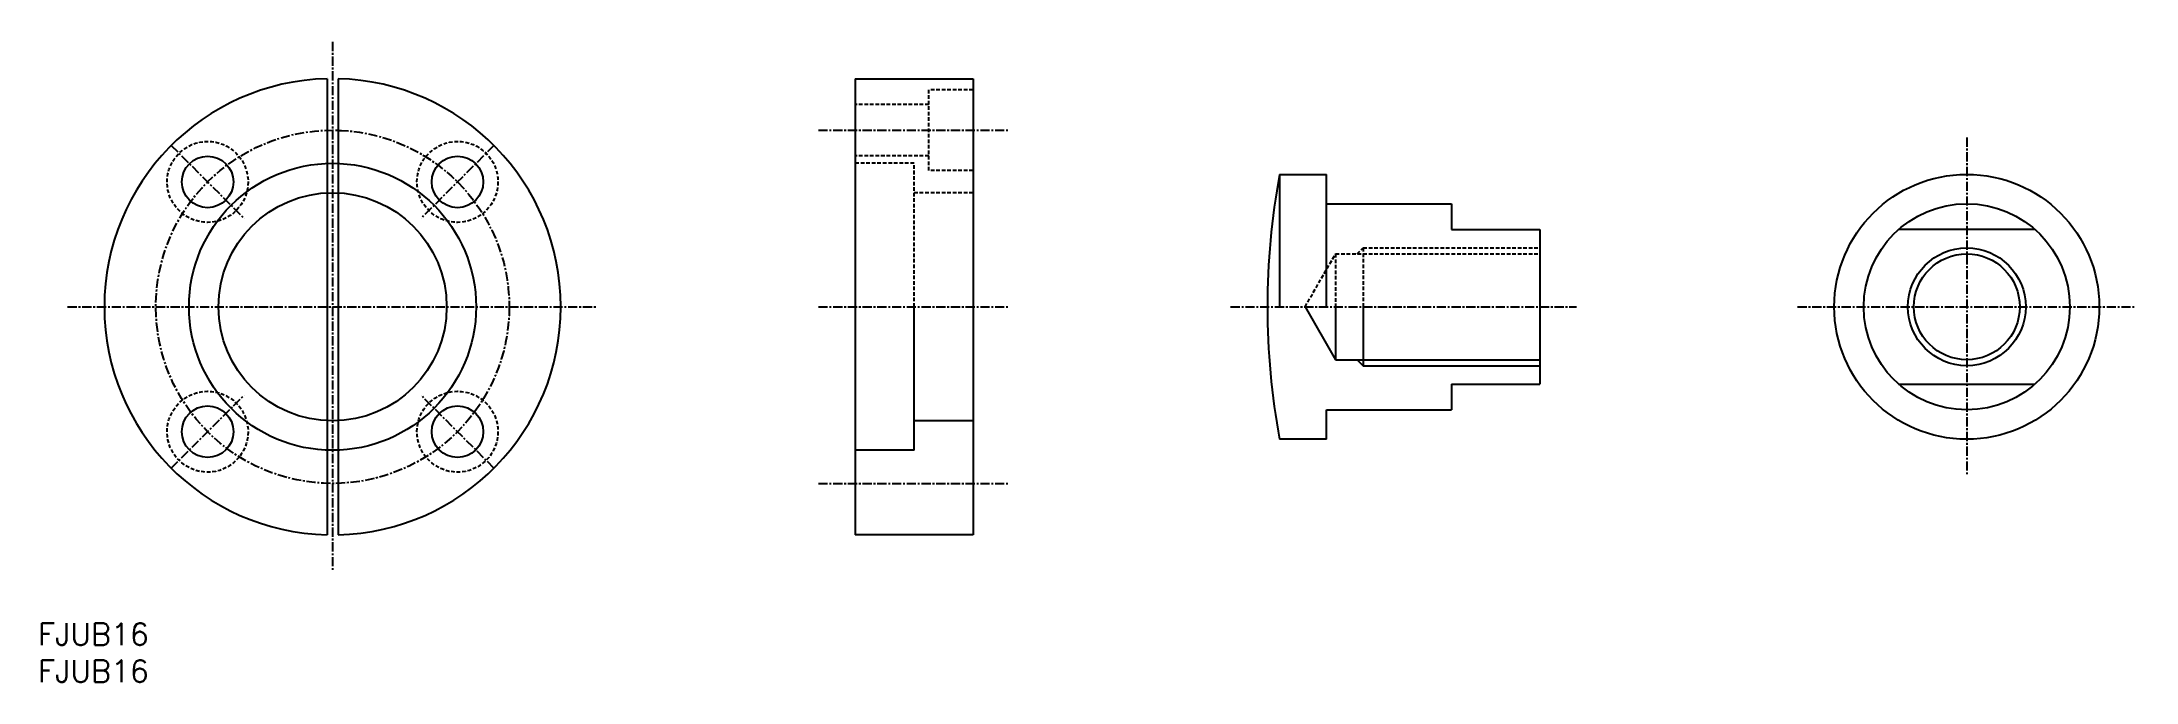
# Model space of a CAD drawing. Extents: x 1 to 285, y 0 to 87.
import ezdxf

# ---------------------------------------------------------------- set-up
doc = ezdxf.new("R2010")
doc.units = 0
doc.linetypes.add('CENTER', pattern=[2, 1.25, -0.25, 0.25, -0.25])
doc.linetypes.add('DASHED', pattern=[0.75, 0.5, -0.25])
doc.layers.get('0').update_dxf_attribs({"linetype": 'CONTINUOUS'})
doc.layers.add('CENTER', color=1, linetype='CENTER')
doc.styles.get("Standard").update_dxf_attribs({"font": 'txt.shx'})

# ---------------------------------------------------------------- blocks, each defined once
blk = doc.blocks.new('*U18')
at = {"color": 7, "linetype": 'CONTINUOUS'}
blk.add_text('FJUB16', height=3, dxfattribs=at).set_placement((0, 0))
blk = doc.blocks.new('*U19')
at = {"color": 7, "linetype": 'CONTINUOUS'}
blk.add_text('FJUB16', height=3, dxfattribs=at).set_placement((0, 5))

msp = doc.modelspace()

# ---------------------------------------------------------------- linework, layer by layer
at = {"color": 7, "linetype": 'CONTINUOUS'}
for p, q in [((39.25, 81.99), (39.25, 20.01)), ((40.75, 81.99), (40.75, 20.01)), ((111, 82), (111, 20)), ((111, 82), (127, 82)), ((127, 82), (127, 20)), ((168.63, 69), (175, 69)), ((168.63, 69), (168.63, 51)), ((175, 51), (175, 69)), ((175, 65), (192, 65)), ((192, 65), (192, 61.5)), ((192, 61.5), (204, 61.5)), ((204, 61.5), (204, 40.5)), ((271.26, 61.5), (252.74, 61.5)), ((119, 31.5), (119, 51)), ((172.1, 51), (176.25, 43.81)), ((176.25, 51), (176.25, 43.81)), ((180, 51), (180, 43)), ((176.25, 43.81), (204, 43.81)), ((192, 40.5), (204, 40.5)), ((192, 40.5), (192, 37)), ((252.74, 40.5), (271.26, 40.5)), ((175, 37), (192, 37)), ((175, 33), (175, 37)), ((127, 35.5), (119, 35.5)), ((119, 31.5), (111, 31.5)), ((175, 33), (168.63, 33)), ((127, 20), (111, 20))]:
    msp.add_line(p, q, dxfattribs=at)
at = {"color": 3, "linetype": 'DASHED'}
for p, q in [((127, 80.5), (121, 80.5)), ((121, 69.5), (121, 80.5)), ((121, 78.5), (111, 78.5)), ((121, 71.5), (111, 71.5)), ((119, 70.5), (111, 70.5)), ((119, 51), (119, 70.5)), ((127, 69.5), (121, 69.5)), ((127, 66.5), (119, 66.5)), ((172.1, 51), (176.25, 58.19)), ((176.25, 58.19), (176.25, 51)), ((176.25, 58.19), (204, 58.19)), ((179.19, 58.19), (180, 59)), ((180, 59), (180, 51)), ((180, 59), (204, 59))]:
    msp.add_line(p, q, dxfattribs=at)
at = {"color": 3, "linetype": 'CONTINUOUS'}
for p, q in [((179.19, 43.81), (180, 43)), ((180, 43), (204, 43))]:
    msp.add_line(p, q, dxfattribs=at)
at = {"color": 3, "linetype": 'DASHED'}
for centre in [(23.03, 67.97), (56.97, 67.97), (23.03, 34.03), (56.97, 34.03)]:
    msp.add_circle(centre, 5.5, dxfattribs=at)
at = {"color": 7, "linetype": 'CONTINUOUS'}
for centre, radius in [((23.03, 67.97), 3.5), ((56.97, 67.97), 3.5), ((40, 51), 19.5), ((262, 51), 18), ((40, 51), 15.5), ((262, 51), 14), ((262, 51), 7.19), ((23.03, 34.03), 3.5), ((56.97, 34.03), 3.5)]:
    msp.add_circle(centre, radius, dxfattribs=at)
at = {"color": 3, "linetype": 'CONTINUOUS'}
msp.add_circle((262, 51), 8, dxfattribs=at)
at = {"color": 7, "linetype": 'CONTINUOUS'}
for centre, radius, start, end in [((40, 51), 31, 91.3863, 268.6137), ((40, 51), 31, 271.3863, 88.6137), ((267, 51), 100, 169.6302, 190.3698)]:
    msp.add_arc(centre, radius, start, end, dxfattribs=at)
at = {"layer": 'CENTER', "color": 1, "linetype": 'CENTER'}
for p, q in [((40, 87), (40, 15)), ((106, 75), (132, 75)), ((262, 74), (262, 28)), ((18.08, 72.92), (27.98, 63.02)), ((61.92, 72.92), (52.02, 63.02)), ((4, 51), (76, 51)), ((106, 51), (132, 51)), ((162, 51), (209, 51)), ((239, 51), (285, 51)), ((18.08, 29.08), (27.98, 38.98)), ((61.92, 29.08), (52.02, 38.98)), ((106, 27), (132, 27))]:
    msp.add_line(p, q, dxfattribs=at)
msp.add_circle((40, 51), 24, dxfattribs=at)

# ---------------------------------------------------------------- block references
at = {"color": 7, "linetype": 'CONTINUOUS'}
for name in ['*U19', '*U18']:
    msp.add_blockref(name, (0, 0), dxfattribs=at)

doc.saveas('drawing.dxf')
